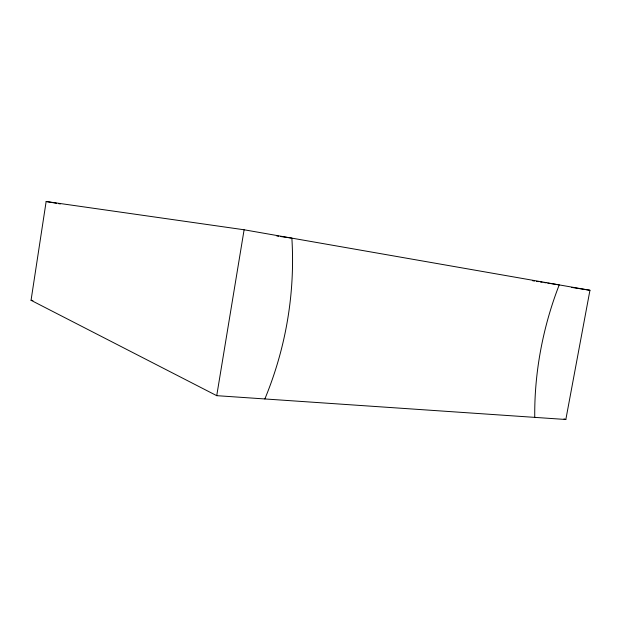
<?xml version="1.0" encoding="UTF-8"?>
<svg xmlns="http://www.w3.org/2000/svg" width="621" height="621" viewBox="0 0 621 621"><rect width="100%" height="100%" fill="white"/><g stroke="black" fill="none" stroke-linecap="round" stroke-linejoin="round"><path stroke-width="0.93" d="M31.05 300.3L46.148 201.507L244.107 229.778L589.95 290.271L565.84 419.493L216.729 395.67L31.05 300.3L32.952 300.517M216.729 395.67L244.107 229.778M276.842 235.996L278.72 236.259M280.599 236.531L291.87 238.138A404.791 380.921 -3.4 0 1 264.856 398.954M532.663 280.746L534.565 281.041M536.459 281.336L538.353 281.631M540.254 281.934L542.149 282.229M544.05 282.524L545.944 282.819M547.838 283.122L559.226 284.899A228.264 142.776 -76.5 0 0 534.759 417.366M571.794 287.438L589.95 290.271M46.148 201.507L56.581 203.3M58.475 203.618L60.369 203.944M563.992 418.896L565.84 419.493"/></g></svg>
